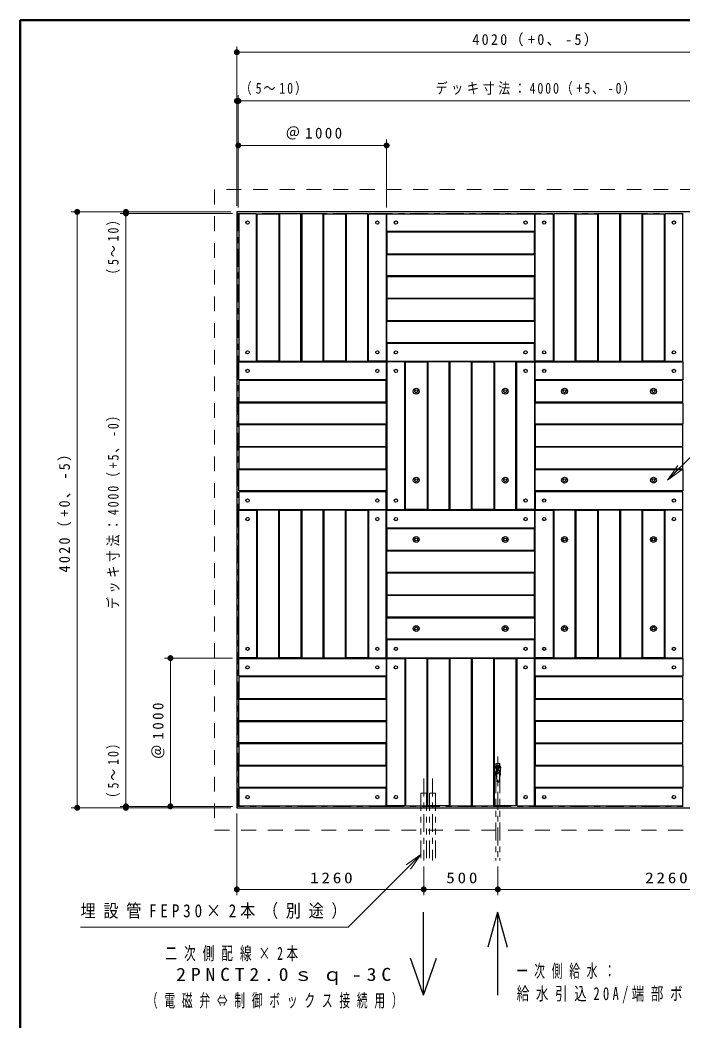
# Model space of a CAD drawing. Units: millimetres on the paper, with parts at other scales. Extents: x -385 to 0, y -594 to 267.
# Drawn here: x -385 to -273.2, y 98.2 to 267 of the extents above; entities that cross this region are included whole.
import ezdxf

# ---------------------------------------------------------------- set-up
doc = ezdxf.new("R2010")
doc.units = ezdxf.units.MM
for name, pattern in [('USER1', [4.5, 2.5, -2]), ('USER2', [6, 3, -1, 1, -1]), ('USER3', [8, 3, -1, 1, -1, 1, -1])]:
    doc.linetypes.add(name, pattern=pattern)
doc.layers.add('1_40', color=7, linetype='Continuous', lineweight=25)
doc.layers.add('LY_3', color=7, linetype='Continuous', lineweight=13)
doc.styles.add('ＭＳ ゴシック', font='')
doc.styles.get('ＭＳ ゴシック').set_extended_font_data('MS Gothic')

# ---------------------------------------------------------------- blocks, each defined once
blk = doc.blocks.new('filled_dot')
at = {"color": 0, "linetype": 'Continuous', "lineweight": -2, "const_width": 1.25}
blk.add_lwpolyline([(-0.625, 0, 1), (0.625, 0, 1)], format="xyb", close=True, dxfattribs=at)

msp = doc.modelspace()

# ---------------------------------------------------------------- linework, layer by layer
at = {"layer": '1_40', "lineweight": 13}
for p, q in [((-348.442, 235.646), (-348.442, 262.562)), ((-348.442, 261.562), (-247.942, 261.562)), ((-348.442, 235.646), (-348.442, 254.346)), ((-348.442, 253.346), (-335.951, 253.346)), ((-348.192, 235.396), (-348.192, 254.346)), ((-348.192, 253.346), (-248.192, 253.346)), ((-323.192, 235.396), (-323.192, 246.846)), ((-348.192, 245.846), (-323.192, 245.846)), ((-349.442, 234.646), (-376.358, 234.646)), ((-375.358, 134.146), (-375.358, 234.646)), ((-349.442, 234.646), (-368.142, 234.646)), ((-367.142, 223.001), (-367.142, 234.646)), ((-349.192, 234.396), (-368.142, 234.396)), ((-367.142, 134.396), (-367.142, 234.396)), ((-275.86, 189.42), (-274.093, 191.895)), ((-275.86, 189.42), (-273.739, 191.542)), ((-273.386, 191.188), (-275.86, 189.42)), ((-349.192, 159.396), (-360.642, 159.396)), ((-359.642, 134.396), (-359.642, 159.396)), ((-367.142, 134.146), (-367.142, 146.725)), ((-349.442, 134.146), (-376.358, 134.146)), ((-349.192, 134.396), (-368.142, 134.396)), ((-349.442, 134.146), (-368.142, 134.146)), ((-348.442, 133.196), (-348.442, 119.396)), ((-319.883, 124.531), (-317.409, 126.301)), ((-317.409, 126.301), (-319.529, 124.178)), ((-317.409, 126.301), (-319.175, 123.825)), ((-316.942, 124.238), (-316.942, 119.396)), ((-304.442, 124.238), (-304.442, 119.396)), ((-316.942, 122.988), (-316.942, 119.396)), ((-316.942, 120.396), (-348.442, 120.396)), ((-304.442, 120.396), (-316.942, 120.396)), ((-247.942, 120.396), (-304.442, 120.396))]:
    msp.add_line(p, q, dxfattribs=at)
at = {"layer": '1_40', "linetype": 'USER1', "lineweight": 13}
for p, q in [((-244.192, 238.396), (-352.192, 238.396)), ((-352.192, 238.396), (-352.192, 130.396)), ((-352.192, 130.396), (-244.192, 130.396))]:
    msp.add_line(p, q, dxfattribs=at)
at = {"layer": '1_40'}
for p, q in [((-348.442, 234.646), (-348.442, 134.146)), ((-247.942, 234.646), (-348.442, 234.646)), ((-348.442, 134.146), (-247.942, 134.146)), ((-316.955, 102.528), (-316.955, 116.572)), ((-304.501, 116.572), (-306.138, 110.673)), ((-304.501, 116.572), (-304.501, 102.528)), ((-304.501, 116.572), (-302.865, 110.673)), ((-316.955, 102.528), (-319.138, 108.77)), ((-316.955, 102.528), (-314.772, 108.77))]:
    msp.add_line(p, q, dxfattribs=at)
at = {"layer": '1_40', "linetype": 'USER2', "lineweight": 13}
for p, q in [((-323.192, 234.396), (-348.192, 234.396)), ((-348.192, 234.396), (-348.192, 209.396)), ((-323.192, 234.396), (-323.192, 209.396)), ((-298.192, 234.396), (-323.192, 234.396)), ((-323.192, 209.396), (-323.192, 234.396)), ((-298.192, 209.396), (-298.192, 234.396)), ((-273.192, 234.396), (-298.192, 234.396)), ((-298.192, 234.396), (-298.192, 209.396)), ((-348.192, 209.396), (-323.192, 209.396)), ((-348.192, 209.396), (-348.192, 184.396)), ((-323.192, 209.396), (-348.192, 209.396)), ((-323.192, 209.396), (-298.192, 209.396)), ((-298.192, 209.396), (-323.192, 209.396)), ((-323.192, 209.396), (-323.192, 184.396)), ((-323.192, 184.396), (-323.192, 209.396)), ((-323.192, 209.396), (-323.192, 184.396)), ((-298.192, 209.396), (-323.192, 209.396)), ((-298.192, 209.396), (-323.192, 209.396)), ((-323.192, 209.396), (-298.192, 209.396)), ((-298.192, 209.396), (-273.192, 209.396)), ((-298.192, 184.396), (-298.192, 209.396)), ((-298.192, 209.396), (-298.192, 184.396)), ((-273.192, 209.396), (-298.192, 209.396)), ((-273.192, 209.396), (-298.192, 209.396)), ((-298.192, 209.396), (-273.192, 209.396)), ((-298.192, 209.396), (-298.192, 184.396)), ((-273.192, 209.396), (-298.192, 209.396)), ((-298.192, 184.396), (-298.192, 209.396)), ((-348.192, 184.396), (-323.192, 184.396)), ((-323.192, 184.396), (-348.192, 184.396)), ((-348.192, 184.396), (-348.192, 159.396)), ((-323.192, 184.396), (-323.192, 159.396)), ((-298.192, 184.396), (-323.192, 184.396)), ((-323.192, 184.396), (-298.192, 184.396)), ((-323.192, 159.396), (-323.192, 184.396)), ((-298.192, 184.396), (-323.192, 184.396)), ((-323.192, 184.396), (-323.192, 159.396)), ((-323.192, 184.396), (-298.192, 184.396)), ((-273.192, 184.396), (-298.192, 184.396)), ((-298.192, 184.396), (-298.192, 159.396)), ((-298.192, 159.396), (-298.192, 184.396)), ((-298.192, 184.396), (-273.192, 184.396)), ((-298.192, 184.396), (-273.192, 184.396)), ((-298.192, 184.396), (-298.192, 159.396)), ((-273.192, 184.396), (-298.192, 184.396)), ((-298.192, 159.396), (-298.192, 184.396)), ((-348.192, 134.396), (-348.192, 159.396)), ((-348.192, 159.396), (-323.192, 159.396)), ((-348.192, 159.396), (-323.192, 159.396)), ((-323.192, 159.396), (-298.192, 159.396)), ((-323.192, 159.396), (-323.192, 134.396)), ((-298.192, 159.396), (-323.192, 159.396)), ((-323.192, 159.396), (-323.192, 134.396)), ((-323.192, 159.396), (-298.192, 159.396)), ((-298.192, 159.396), (-273.192, 159.396)), ((-298.192, 134.396), (-298.192, 159.396)), ((-298.192, 159.396), (-298.192, 134.396)), ((-273.192, 159.396), (-298.192, 159.396)), ((-298.192, 159.396), (-273.192, 159.396)), ((-304.442, 142.821), (-304.442, 125.238)), ((-316.942, 139.071), (-316.942, 125.238)), ((-315.442, 139.071), (-315.442, 125.238)), ((-323.192, 134.396), (-348.192, 134.396)), ((-323.192, 134.396), (-298.192, 134.396)), ((-298.192, 134.396), (-273.192, 134.396))]:
    msp.add_line(p, q, dxfattribs=at)
at = {"layer": '1_40', "linetype": 'USER3', "lineweight": 13}
for p, q in [((-303.948, 141.021), (-304.935, 141.021)), ((-304.935, 141.021), (-304.935, 140.846)), ((-303.948, 140.934), (-304.935, 140.934)), ((-303.948, 140.846), (-304.935, 140.846)), ((-304.917, 140.846), (-304.917, 140.396)), ((-304.897, 141.196), (-304.897, 141.021)), ((-303.987, 141.196), (-304.897, 141.196)), ((-304.842, 140.14), (-304.642, 140.14)), ((-304.766, 141.597), (-304.778, 141.221)), ((-304.108, 141.284), (-304.776, 141.284)), ((-304.767, 141.196), (-304.767, 141.021)), ((-304.717, 141.646), (-304.766, 141.597)), ((-304.118, 141.597), (-304.766, 141.597)), ((-304.736, 141.627), (-304.747, 141.284)), ((-304.167, 141.646), (-304.717, 141.646)), ((-304.642, 140.734), (-304.642, 140.096)), ((-304.517, 140.796), (-304.579, 140.796)), ((-304.442, 140.641), (-304.567, 140.569)), ((-304.567, 140.569), (-304.567, 140.424)), ((-304.567, 140.424), (-304.442, 140.352)), ((-304.517, 140.796), (-304.517, 140.654)), ((-304.504, 140.538), (-304.504, 140.455)), ((-304.442, 141.196), (-304.442, 141.021)), ((-304.317, 140.569), (-304.442, 140.641)), ((-304.442, 140.352), (-304.317, 140.424)), ((-304.379, 140.538), (-304.379, 140.455)), ((-304.317, 140.424), (-304.317, 140.569)), ((-304.142, 140.571), (-304.284, 140.571)), ((-304.142, 140.571), (-304.284, 140.571)), ((-304.142, 140.421), (-304.284, 140.421)), ((-304.142, 140.421), (-304.267, 140.421)), ((-304.167, 141.646), (-304.118, 141.597)), ((-304.147, 141.627), (-304.137, 141.284)), ((-304.142, 140.571), (-304.142, 140.421)), ((-304.142, 140.421), (-304.142, 140.096)), ((-304.142, 140.14), (-304.042, 140.14)), ((-304.118, 141.597), (-304.106, 141.221)), ((-304.116, 141.196), (-304.116, 141.021)), ((-303.987, 141.196), (-303.987, 141.021)), ((-303.967, 140.846), (-303.967, 140.396)), ((-303.948, 141.021), (-303.948, 140.846)), ((-304.867, 139.964), (-304.897, 139.946)), ((-304.609, 139.946), (-304.897, 139.946)), ((-304.897, 139.946), (-304.897, 139.646)), ((-304.609, 139.646), (-304.897, 139.646)), ((-304.842, 140.075), (-304.842, 140.007)), ((-304.782, 139.646), (-304.782, 125.238)), ((-304.767, 139.946), (-304.767, 139.646)), ((-304.124, 140.094), (-304.66, 140.094)), ((-304.609, 139.985), (-304.66, 140.094)), ((-304.142, 140.096), (-304.642, 140.096)), ((-304.64, 140.094), (-304.642, 140.096)), ((-304.609, 139.985), (-304.609, 139.313)), ((-304.609, 139.313), (-304.56, 138.606)), ((-304.215, 139.989), (-304.578, 139.989)), ((-304.392, 138.496), (-304.443, 138.496)), ((-304.341, 138.496), (-304.392, 138.496)), ((-304.174, 139.313), (-304.224, 138.606)), ((-304.174, 139.985), (-304.124, 140.094)), ((-304.174, 139.985), (-304.174, 139.313)), ((-303.987, 139.946), (-304.174, 139.946)), ((-303.987, 139.646), (-304.174, 139.646)), ((-304.143, 140.094), (-304.142, 140.096)), ((-304.116, 139.946), (-304.116, 139.646)), ((-304.102, 139.646), (-304.102, 125.238)), ((-304.042, 140.075), (-304.042, 140.007)), ((-304.017, 139.964), (-303.987, 139.946)), ((-303.987, 139.946), (-303.987, 139.646)), ((-317.442, 136.646), (-317.442, 125.238)), ((-317.442, 136.646), (-316.442, 136.646)), ((-316.442, 136.646), (-316.442, 125.238)), ((-315.942, 136.646), (-315.942, 125.238)), ((-315.942, 136.646), (-314.942, 136.646)), ((-314.942, 136.646), (-314.942, 125.238))]:
    msp.add_line(p, q, dxfattribs=at)
at = {"layer": '1_40', "color": 40}
for points in [[(-345.129, 209.459), (-345.129, 234.334), (-348.129, 234.334), (-348.129, 209.459)], [(-341.379, 209.459), (-345.004, 209.459), (-345.004, 234.334), (-341.379, 234.334)], [(-337.629, 209.459), (-337.629, 234.334), (-341.254, 234.334), (-341.254, 209.459)], [(-337.504, 209.459), (-333.879, 209.459), (-333.879, 234.334), (-337.504, 234.334)], [(-333.754, 209.459), (-333.754, 234.334), (-330.129, 234.334), (-330.129, 209.459)], [(-330.004, 209.459), (-326.379, 209.459), (-326.379, 234.334), (-330.004, 234.334)], [(-326.254, 209.459), (-326.254, 234.334), (-323.254, 234.334), (-323.254, 209.459)], [(-298.254, 231.334), (-323.129, 231.334), (-323.129, 234.334), (-298.254, 234.334)], [(-295.129, 234.334), (-295.129, 209.459), (-298.129, 209.459), (-298.129, 234.334)], [(-291.379, 234.334), (-295.004, 234.334), (-295.004, 209.459), (-291.379, 209.459)], [(-287.629, 234.334), (-287.629, 209.459), (-291.254, 209.459), (-291.254, 234.334)], [(-283.879, 234.334), (-287.504, 234.334), (-287.504, 209.459), (-283.879, 209.459)], [(-283.754, 234.334), (-283.754, 209.459), (-280.129, 209.459), (-280.129, 234.334)], [(-280.004, 234.334), (-276.379, 234.334), (-276.379, 209.459), (-280.004, 209.459)], [(-276.254, 234.334), (-276.254, 209.459), (-273.254, 209.459), (-273.254, 234.334)], [(-298.254, 227.584), (-298.254, 231.209), (-323.129, 231.209), (-323.129, 227.584)], [(-298.254, 223.834), (-323.129, 223.834), (-323.129, 227.459), (-298.254, 227.459)], [(-298.254, 220.084), (-298.254, 223.709), (-323.129, 223.709), (-323.129, 220.084)], [(-298.254, 219.959), (-323.129, 219.959), (-323.129, 216.334), (-298.254, 216.334)], [(-298.254, 216.209), (-298.254, 212.584), (-323.129, 212.584), (-323.129, 216.209)], [(-298.254, 212.459), (-323.129, 212.459), (-323.129, 209.459), (-298.254, 209.459)], [(-323.254, 206.334), (-348.129, 206.334), (-348.129, 209.334), (-323.254, 209.334)], [(-320.129, 184.459), (-320.129, 209.334), (-323.129, 209.334), (-323.129, 184.459)], [(-316.379, 184.459), (-320.004, 184.459), (-320.004, 209.334), (-316.379, 209.334)], [(-312.629, 184.459), (-312.629, 209.334), (-316.254, 209.334), (-316.254, 184.459)], [(-312.504, 184.459), (-308.879, 184.459), (-308.879, 209.334), (-312.504, 209.334)], [(-308.754, 184.459), (-308.754, 209.334), (-305.129, 209.334), (-305.129, 184.459)], [(-305.004, 184.459), (-301.379, 184.459), (-301.379, 209.334), (-305.004, 209.334)], [(-301.254, 184.459), (-301.254, 209.334), (-298.254, 209.334), (-298.254, 184.459)], [(-273.254, 206.334), (-298.129, 206.334), (-298.129, 209.334), (-273.254, 209.334)], [(-323.254, 202.584), (-323.254, 206.209), (-348.129, 206.209), (-348.129, 202.584)], [(-273.254, 202.584), (-273.254, 206.209), (-298.129, 206.209), (-298.129, 202.584)], [(-323.254, 198.834), (-348.129, 198.834), (-348.129, 202.459), (-323.254, 202.459)], [(-273.254, 198.834), (-298.129, 198.834), (-298.129, 202.459), (-273.254, 202.459)], [(-323.254, 195.084), (-323.254, 198.709), (-348.129, 198.709), (-348.129, 195.084)], [(-273.254, 195.084), (-273.254, 198.709), (-298.129, 198.709), (-298.129, 195.084)], [(-323.254, 194.959), (-348.129, 194.959), (-348.129, 191.334), (-323.254, 191.334)], [(-273.254, 194.959), (-298.129, 194.959), (-298.129, 191.334), (-273.254, 191.334)], [(-323.254, 191.209), (-323.254, 187.584), (-348.129, 187.584), (-348.129, 191.209)], [(-273.254, 191.209), (-273.254, 187.584), (-298.129, 187.584), (-298.129, 191.209)], [(-323.254, 187.459), (-348.129, 187.459), (-348.129, 184.459), (-323.254, 184.459)], [(-273.254, 187.459), (-298.129, 187.459), (-298.129, 184.459), (-273.254, 184.459)], [(-345.129, 184.334), (-345.129, 159.459), (-348.129, 159.459), (-348.129, 184.334)], [(-341.379, 184.334), (-345.004, 184.334), (-345.004, 159.459), (-341.379, 159.459)], [(-337.629, 184.334), (-337.629, 159.459), (-341.254, 159.459), (-341.254, 184.334)], [(-333.879, 184.334), (-337.504, 184.334), (-337.504, 159.459), (-333.879, 159.459)], [(-333.754, 184.334), (-333.754, 159.459), (-330.129, 159.459), (-330.129, 184.334)], [(-330.004, 184.334), (-326.379, 184.334), (-326.379, 159.459), (-330.004, 159.459)], [(-326.254, 184.334), (-326.254, 159.459), (-323.254, 159.459), (-323.254, 184.334)], [(-298.254, 181.334), (-323.129, 181.334), (-323.129, 184.334), (-298.254, 184.334)], [(-295.129, 184.334), (-295.129, 159.459), (-298.129, 159.459), (-298.129, 184.334)], [(-291.379, 184.334), (-295.004, 184.334), (-295.004, 159.459), (-291.379, 159.459)], [(-287.629, 184.334), (-287.629, 159.459), (-291.254, 159.459), (-291.254, 184.334)], [(-283.879, 184.334), (-287.504, 184.334), (-287.504, 159.459), (-283.879, 159.459)], [(-283.754, 184.334), (-283.754, 159.459), (-280.129, 159.459), (-280.129, 184.334)], [(-280.004, 184.334), (-276.379, 184.334), (-276.379, 159.459), (-280.004, 159.459)], [(-276.254, 184.334), (-276.254, 159.459), (-273.254, 159.459), (-273.254, 184.334)], [(-298.254, 177.584), (-298.254, 181.209), (-323.129, 181.209), (-323.129, 177.584)], [(-298.254, 173.834), (-323.129, 173.834), (-323.129, 177.459), (-298.254, 177.459)], [(-298.254, 170.084), (-298.254, 173.709), (-323.129, 173.709), (-323.129, 170.084)], [(-298.254, 169.959), (-323.129, 169.959), (-323.129, 166.334), (-298.254, 166.334)], [(-298.254, 166.209), (-298.254, 162.584), (-323.129, 162.584), (-323.129, 166.209)], [(-298.254, 162.459), (-323.129, 162.459), (-323.129, 159.459), (-298.254, 159.459)], [(-323.254, 156.334), (-348.129, 156.334), (-348.129, 159.334), (-323.254, 159.334)], [(-320.129, 159.334), (-320.129, 134.459), (-323.129, 134.459), (-323.129, 159.334)], [(-316.379, 159.334), (-320.004, 159.334), (-320.004, 134.459), (-316.379, 134.459)], [(-312.629, 159.334), (-312.629, 134.459), (-316.254, 134.459), (-316.254, 159.334)], [(-308.879, 159.334), (-312.504, 159.334), (-312.504, 134.459), (-308.879, 134.459)], [(-308.754, 159.334), (-308.754, 134.459), (-305.129, 134.459), (-305.129, 159.334)], [(-305.004, 159.334), (-301.379, 159.334), (-301.379, 134.459), (-305.004, 134.459)], [(-301.254, 159.334), (-301.254, 134.459), (-298.254, 134.459), (-298.254, 159.334)], [(-273.254, 156.334), (-298.129, 156.334), (-298.129, 159.334), (-273.254, 159.334)], [(-323.254, 152.584), (-323.254, 156.209), (-348.129, 156.209), (-348.129, 152.584)], [(-273.254, 152.584), (-273.254, 156.209), (-298.129, 156.209), (-298.129, 152.584)], [(-323.254, 148.834), (-348.129, 148.834), (-348.129, 152.459), (-323.254, 152.459)], [(-273.254, 148.834), (-298.129, 148.834), (-298.129, 152.459), (-273.254, 152.459)], [(-323.254, 148.709), (-323.254, 145.084), (-348.129, 145.084), (-348.129, 148.709)], [(-273.254, 145.084), (-273.254, 148.709), (-298.129, 148.709), (-298.129, 145.084)], [(-323.254, 144.959), (-348.129, 144.959), (-348.129, 141.334), (-323.254, 141.334)], [(-273.254, 144.959), (-298.129, 144.959), (-298.129, 141.334), (-273.254, 141.334)], [(-323.254, 141.209), (-323.254, 137.584), (-348.129, 137.584), (-348.129, 141.209)], [(-273.254, 141.209), (-273.254, 137.584), (-298.129, 137.584), (-298.129, 141.209)], [(-323.254, 137.459), (-348.129, 137.459), (-348.129, 134.459), (-323.254, 134.459)], [(-273.254, 137.459), (-298.129, 137.459), (-298.129, 134.459), (-273.254, 134.459)]]:
    msp.add_lwpolyline(points, close=True, dxfattribs=at)
at = {"layer": '1_40', "lineweight": 13}
for points in [[(-275.86, 189.42), (-237.245, 228.04), (-191.632, 228.04)], [(-317.409, 126.301), (-329.688, 113.998), (-374.799, 113.998)]]:
    msp.add_lwpolyline(points, dxfattribs=at)
at = {"layer": '1_40', "color": 40}
for centre in [(-346.629, 232.834), (-324.754, 232.834), (-321.629, 232.834), (-299.754, 232.834), (-296.629, 232.834), (-274.754, 232.834), (-346.629, 210.959), (-324.754, 210.959), (-321.629, 210.959), (-299.754, 210.959), (-296.629, 210.959), (-274.754, 210.959), (-346.629, 207.834), (-324.754, 207.834), (-321.629, 207.834), (-299.754, 207.834), (-296.629, 207.834), (-274.754, 207.834), (-346.629, 185.959), (-324.754, 185.959), (-321.629, 185.959), (-299.754, 185.959), (-296.629, 185.959), (-274.754, 185.959), (-346.629, 182.834), (-324.754, 182.834), (-321.629, 182.834), (-299.754, 182.834), (-296.629, 182.834), (-274.754, 182.834), (-346.629, 160.959), (-324.754, 160.959), (-321.629, 160.959), (-299.754, 160.959), (-296.629, 160.959), (-274.754, 160.959), (-346.629, 157.834), (-324.754, 157.834), (-321.629, 157.834), (-299.754, 157.834), (-296.629, 157.834), (-274.754, 157.834), (-346.629, 135.959), (-324.754, 135.959), (-321.629, 135.959), (-299.754, 135.959), (-296.629, 135.959), (-274.754, 135.959)]:
    msp.add_circle(centre, 0.275, dxfattribs=at)
at = {"layer": '1_40'}
for centre, radius in [((-318.192, 204.396), 0.5), ((-318.192, 204.396), 0.25), ((-303.192, 204.396), 0.5), ((-303.192, 204.396), 0.25), ((-293.192, 204.396), 0.5), ((-293.192, 204.396), 0.25), ((-278.192, 204.396), 0.5), ((-278.192, 204.396), 0.25), ((-318.192, 189.396), 0.5), ((-318.192, 189.396), 0.25), ((-303.192, 189.396), 0.5), ((-303.192, 189.396), 0.25), ((-293.192, 189.396), 0.5), ((-293.192, 189.396), 0.25), ((-278.192, 189.396), 0.5), ((-278.192, 189.396), 0.25), ((-318.192, 179.396), 0.5), ((-318.192, 179.396), 0.25), ((-303.192, 179.396), 0.5), ((-303.192, 179.396), 0.25), ((-293.192, 179.396), 0.5), ((-293.192, 179.396), 0.25), ((-278.192, 179.396), 0.5), ((-278.192, 179.396), 0.25), ((-318.192, 164.396), 0.5), ((-318.192, 164.396), 0.25), ((-303.192, 164.396), 0.5), ((-303.192, 164.396), 0.25), ((-293.192, 164.396), 0.5), ((-293.192, 164.396), 0.25), ((-278.192, 164.396), 0.5), ((-278.192, 164.396), 0.25)]:
    msp.add_circle(centre, radius, dxfattribs=at)
at = {"layer": '1_40', "linetype": 'USER3', "lineweight": 13}
for centre, radius in [((-304.442, 140.496), 0.152), ((-304.529, 140.259), 0.05), ((-304.442, 140.496), 0.122), ((-304.442, 140.496), 0.075), ((-304.442, 140.496), 0.0615)]:
    msp.add_circle(centre, radius, dxfattribs=at)
for centre, radius, start, end in [((-304.442, 140.396), 0.475, 180.00002, 206.29155), ((-305.092, 140.075), 0.25, 0.00004, 26.29157), ((-304.802, 141.221), 0.025, 270.00002, 358.21009), ((-304.579, 140.734), 0.0625, 89.99996, 180), ((-304.442, 140.496), 0.175, 334.62307, 115.37693), ((-304.442, 140.496), 0.2, 337.97568, 22.02434), ((-304.081, 141.221), 0.025, 181.78991, 269.99998), ((-303.792, 140.075), 0.25, 153.70843, 179.99996), ((-304.442, 140.396), 0.475, 333.70845, 359.99998), ((-304.892, 140.007), 0.05, 299.99995, 359.99993), ((-304.442, 138.614), 0.117, 184.00005, 270.00002), ((-304.341, 138.614), 0.117, 269.99998, 355.99995), ((-303.992, 140.007), 0.05, 180.00007, 240.00005)]:
    msp.add_arc(centre, radius, start, end, dxfattribs=at)
at = {"layer": 'LY_3', "lineweight": 50}
for p, q in [((-385, 267), (-385, 0)), ((0, 267), (-385, 267))]:
    msp.add_line(p, q, dxfattribs=at)

# ---------------------------------------------------------------- block references
at = {"layer": '1_40', "lineweight": 13, "xscale": 0.4, "yscale": 0.4}
for p in [(-348.442, 261.562), (-348.442, 253.346), (-348.192, 253.346), (-348.192, 245.846), (-348.442, 120.396), (-316.942, 120.396), (-304.442, 120.396)]:
    msp.add_blockref('filled_dot', p, dxfattribs=at)
for p, rotation in [((-348.192, 253.346), 180), ((-323.192, 245.846), 180), ((-375.358, 234.646), 270), ((-367.142, 234.646), 270), ((-367.142, 234.396), 270), ((-367.142, 234.396), 90), ((-359.642, 159.396), 270), ((-375.358, 134.146), 90), ((-367.142, 134.396), 90), ((-367.142, 134.396), 270), ((-367.142, 134.146), 90), ((-359.642, 134.396), 90), ((-316.942, 120.396), 180), ((-304.442, 120.396), 180)]:
    msp.add_blockref('filled_dot', p, dxfattribs=dict(at, rotation=rotation))

# ---------------------------------------------------------------- texts
at = {"layer": '1_40', "style": 'ＭＳ ゴシック'}
for s, insert, char_height, attachment_point in [('\\T1.32;\\W0.95;4020（+0、-5）', (-297.779, 262.562), 1.833, 8), ('\\T1.33;\\W0.8;（5～10）', (-341.951, 254.346), 1.833, 8), ('\\T1.32;\\W0.8;デッキ寸法：4000（+5、-0）', (-297.775, 254.346), 1.833, 8), ('\\T1.33;＠1000', (-335.268, 246.846), 1.833, 8), ('\\T1.33;\\W1.15;1260', (-332.268, 121.396), 1.833, 8), ('\\T1.33;\\W1.15;500', (-310.275, 121.396), 1.833, 8), ('\\T1.33;\\W1.15;2260', (-275.782, 121.396), 1.833, 8), ('\\T1.51;\\W0.85;埋設管FEP30×2本（別途）', (-374.799, 116.648), 2.199, 4), ('\\T1.61;\\W0.65;\u3000二次側配線×2本', (-363.61, 108.269), 2.199, 7), ('\\T1.64;\\W0.6;一次側給水：', (-301.251, 106.528), 2.199, 4), ('\\T1.5;\\W1.1;\u30002PNCT2.0ｓｑ-3C', (-363.61, 104.269), 2.199, 7), ('\\T1.64;\\W0.6;（電磁弁⇔制御ボックス接続用）', (-363.61, 100.269), 2.199, 7), ('\\T1.54;\\W0.7;給水引込20A/端部ボールバルブ（おねじ仕様）止め(別途)', (-301.251, 102.528), 2.199, 4)]:
    msp.add_mtext(s, dxfattribs=dict(at, insert=insert, char_height=char_height, attachment_point=attachment_point))
at = {"layer": '1_40', "char_height": 1.833, "attachment_point": 8, "rotation": 90, "style": 'ＭＳ ゴシック'}
for s, insert in [('\\T1.33;\\W0.8;（5～10）', (-368.142, 229.001)), ('\\T1.32;\\W0.8;デッキ寸法：4000（+5、-0）', (-368.142, 184.813)), ('\\T1.32;\\W0.95;4020（+0、-5）', (-376.358, 184.809)), ('\\T1.33;＠1000', (-360.642, 147.32)), ('\\T1.33;\\W0.8;（5～10）', (-368.142, 140.725))]:
    msp.add_mtext(s, dxfattribs=dict(at, insert=insert))

doc.saveas('drawing.dxf')
